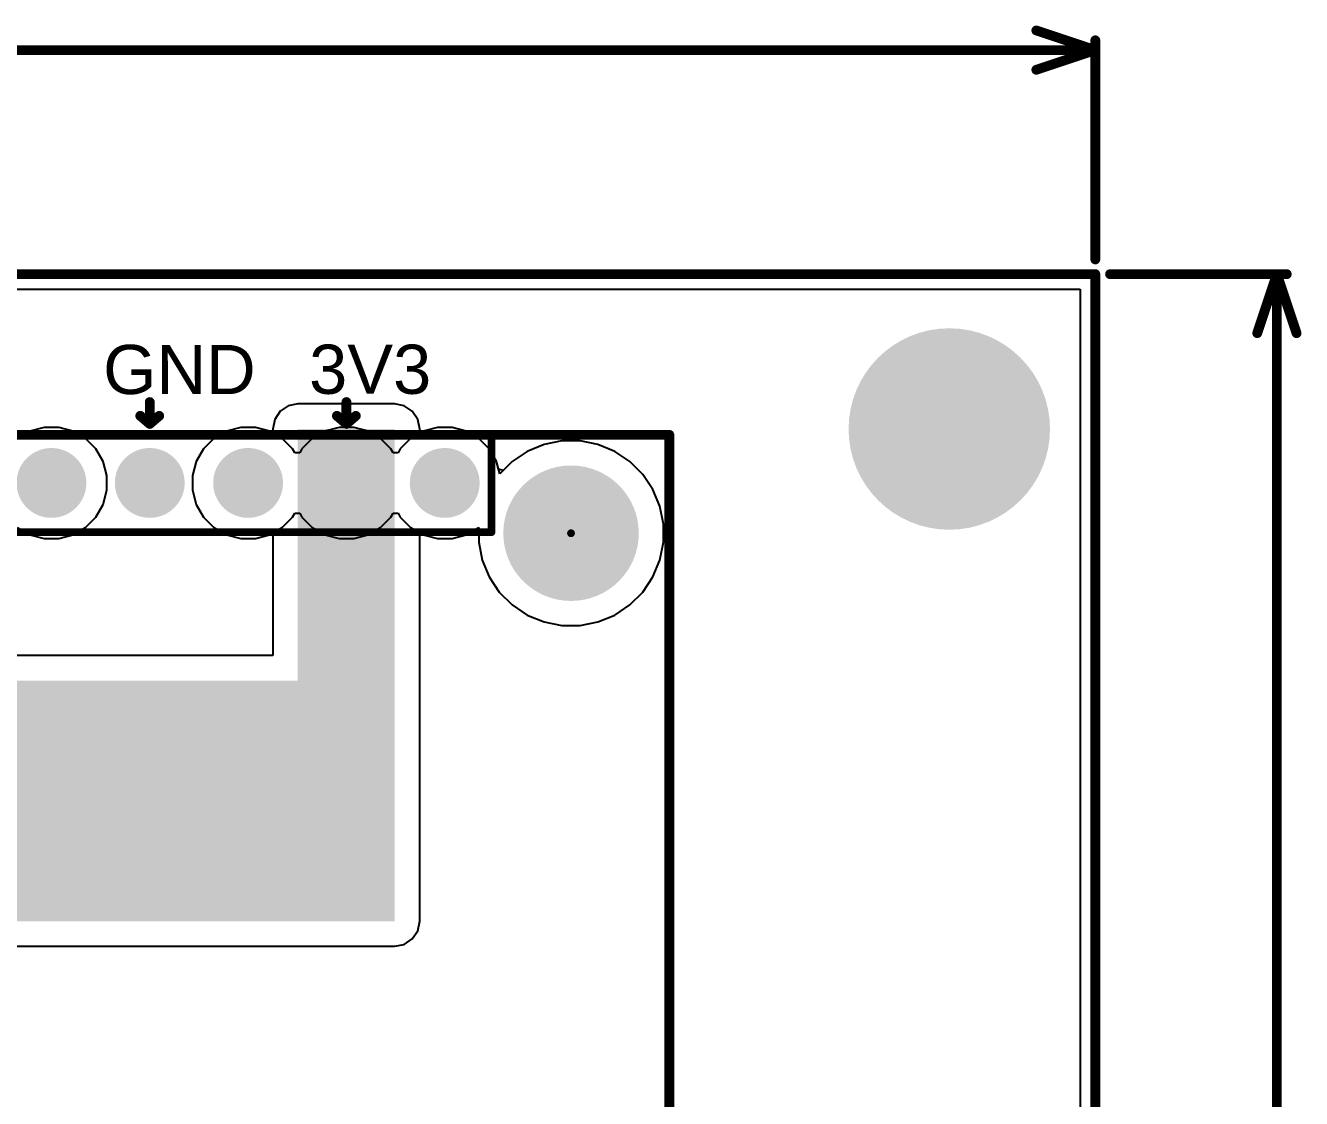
# Model space of a CAD drawing. Header units: millimetres. Extents: x 0 to 97, y 0 to 137.
# Drawn here: x 62.36 to 95.33, y 108.71 to 136.42 of the extents above; entities that cross this region are included whole.
import ezdxf

# ---------------------------------------------------------------- set-up
doc = ezdxf.new("R2010")
doc.units = ezdxf.units.MM
for name, color, linetype in [('BottomLayer', 5, 'Continuous'), ('BottomSolder', 6, 'Continuous'), ('Mechanical1', 6, 'Continuous'), ('Mechanical2', 216, 'Continuous'), ('MultiLayer', 9, 'Continuous'), ('PadHoleLayer', 156, 'Continuous'), ('TopLayer', 1, 'Continuous'), ('TopOverlay', 2, 'Continuous'), ('TopSolder', 216, 'Continuous')]:
    doc.layers.add(name, color=color, linetype=linetype)
doc.styles.add('Arial', font='', dxfattribs={"height": 0.2})
doc.styles.get('Arial').set_extended_font_data('Arial')

# ---------------------------------------------------------------- blocks, each defined once
blk = doc.blocks.new('HDR1X16_F______2')
at = {"layer": 'BottomLayer'}
h = blk.add_hatch(color=5, dxfattribs=at)
edge = h.paths.add_edge_path()
edge.add_arc((8.89, 0), 0.8, 0, 360)
h = blk.add_hatch(color=5, dxfattribs=at)
edge = h.paths.add_edge_path()
edge.add_arc((11.43, 0), 0.8, 0, 360)
h = blk.add_hatch(color=5, dxfattribs=at)
edge = h.paths.add_edge_path()
edge.add_arc((13.97, 0), 0.8, 0, 360)
h = blk.add_hatch(color=5, dxfattribs=at)
edge = h.paths.add_edge_path()
edge.add_arc((16.51, 0), 0.8, 0, 360)
h = blk.add_hatch(color=5, dxfattribs=at)
edge = h.paths.add_edge_path()
edge.add_arc((19.05, 0), 0.8, 0, 360)
at = {"layer": 'BottomSolder'}
h = blk.add_hatch(color=6, dxfattribs=at)
edge = h.paths.add_edge_path()
edge.add_arc((8.89, 0), 0.902, 0, 360)
h = blk.add_hatch(color=6, dxfattribs=at)
edge = h.paths.add_edge_path()
edge.add_arc((11.43, 0), 0.902, 0, 360)
h = blk.add_hatch(color=6, dxfattribs=at)
edge = h.paths.add_edge_path()
edge.add_arc((13.97, 0), 0.902, 0, 360)
h = blk.add_hatch(color=6, dxfattribs=at)
edge = h.paths.add_edge_path()
edge.add_arc((16.51, 0), 0.902, 0, 360)
h = blk.add_hatch(color=6, dxfattribs=at)
edge = h.paths.add_edge_path()
edge.add_arc((19.05, 0), 0.902, 0, 360)
at = {"layer": 'MultiLayer'}
h = blk.add_hatch(color=9, dxfattribs=at)
edge = h.paths.add_edge_path()
edge.add_arc((8.89, 0), 0.8, 0, 360)
h = blk.add_hatch(color=9, dxfattribs=at)
edge = h.paths.add_edge_path()
edge.add_arc((11.43, 0), 0.8, 0, 360)
h = blk.add_hatch(color=9, dxfattribs=at)
edge = h.paths.add_edge_path()
edge.add_arc((13.97, 0), 0.8, 0, 360)
h = blk.add_hatch(color=9, dxfattribs=at)
edge = h.paths.add_edge_path()
edge.add_arc((16.51, 0), 0.8, 0, 360)
h = blk.add_hatch(color=9, dxfattribs=at)
edge = h.paths.add_edge_path()
edge.add_arc((19.05, 0), 0.8, 0, 360)
at = {"layer": 'PadHoleLayer'}
h = blk.add_hatch(color=156, dxfattribs=at)
edge = h.paths.add_edge_path()
edge.add_arc((8.89, 0), 0.475, 0, 360)
h = blk.add_hatch(color=156, dxfattribs=at)
edge = h.paths.add_edge_path()
edge.add_arc((11.43, 0), 0.475, 0, 360)
h = blk.add_hatch(color=156, dxfattribs=at)
edge = h.paths.add_edge_path()
edge.add_arc((13.97, 0), 0.475, 0, 360)
h = blk.add_hatch(color=156, dxfattribs=at)
edge = h.paths.add_edge_path()
edge.add_arc((16.51, 0), 0.475, 0, 360)
h = blk.add_hatch(color=156, dxfattribs=at)
edge = h.paths.add_edge_path()
edge.add_arc((19.05, 0), 0.475, 0, 360)
at = {"layer": 'TopLayer'}
h = blk.add_hatch(color=1, dxfattribs=at)
edge = h.paths.add_edge_path()
edge.add_arc((8.89, 0), 0.8, 0, 360)
h = blk.add_hatch(color=1, dxfattribs=at)
edge = h.paths.add_edge_path()
edge.add_arc((11.43, 0), 0.8, 0, 360)
h = blk.add_hatch(color=1, dxfattribs=at)
edge = h.paths.add_edge_path()
edge.add_arc((13.97, 0), 0.8, 0, 360)
h = blk.add_hatch(color=1, dxfattribs=at)
edge = h.paths.add_edge_path()
edge.add_arc((16.51, 0), 0.8, 0, 360)
h = blk.add_hatch(color=1, dxfattribs=at)
edge = h.paths.add_edge_path()
edge.add_arc((19.05, 0), 0.8, 0, 360)
at = {"layer": 'TopSolder'}
h = blk.add_hatch(color=216, dxfattribs=at)
edge = h.paths.add_edge_path()
edge.add_arc((8.89, 0), 0.902, 0, 360)
h = blk.add_hatch(color=216, dxfattribs=at)
edge = h.paths.add_edge_path()
edge.add_arc((11.43, 0), 0.902, 0, 360)
h = blk.add_hatch(color=216, dxfattribs=at)
edge = h.paths.add_edge_path()
edge.add_arc((13.97, 0), 0.902, 0, 360)
h = blk.add_hatch(color=216, dxfattribs=at)
edge = h.paths.add_edge_path()
edge.add_arc((16.51, 0), 0.902, 0, 360)
h = blk.add_hatch(color=216, dxfattribs=at)
edge = h.paths.add_edge_path()
edge.add_arc((19.05, 0), 0.902, 0, 360)
at = {"layer": 'TopOverlay', "const_width": 0.2}
for points in [[(-20.726, 1.27), (20.26, 1.27)], [(20.26, -1.27), (20.26, 1.27)], [(-20.726, -1.27), (20.26, -1.27)]]:
    blk.add_lwpolyline(points, dxfattribs=at)
at = {"layer": 'TopOverlay', "const_width": 0.1}
for points in [[(20.21, 1.27, 1), (20.31, 1.27, 1)], [(20.21, 1.27, 1), (20.31, 1.27, 1)], [(20.21, -1.27, 1), (20.31, -1.27, 1)], [(20.21, -1.27, 1), (20.31, -1.27, 1)]]:
    blk.add_lwpolyline(points, format="xyb", close=True, dxfattribs=at)

msp = doc.modelspace()

# ---------------------------------------------------------------- hatches: boundary and pattern name
at = {"layer": 'BottomLayer'}
h = msp.add_hatch(color=5, dxfattribs=at)
edge = h.paths.add_edge_path()
edge.add_arc((86.228, 126), 2.5, 0, 360)
at = {"layer": 'BottomSolder'}
h = msp.add_hatch(color=6, dxfattribs=at)
edge = h.paths.add_edge_path()
edge.add_arc((86.228, 126), 2.602, 0, 360)
h = msp.add_hatch(color=6, dxfattribs=at)
edge = h.paths.add_edge_path()
edge.add_arc((76.456, 123.308), 0.102, 0, 360)
at = {"layer": 'MultiLayer'}
h = msp.add_hatch(color=9, dxfattribs=at)
edge = h.paths.add_edge_path()
edge.add_arc((86.228, 126), 2.5, 0, 360)
at = {"layer": 'PadHoleLayer'}
h = msp.add_hatch(color=156, dxfattribs=at)
edge = h.paths.add_edge_path()
edge.add_arc((86.228, 126), 1.5, 0, 360)
h = msp.add_hatch(color=156, dxfattribs=at)
edge = h.paths.add_edge_path()
edge.add_arc((76.456, 123.308), 1.75, 0, 360)
at = {"layer": 'TopLayer'}
h = msp.add_hatch(color=1, dxfattribs=at)
edge = h.paths.add_edge_path()
edge.add_arc((86.228, 126), 2.5, 0, 360)
for points in [[(69.398, 113.5), (71.898, 113.5), (71.898, 126), (69.398, 126)], [(23.698, 113.5), (71.898, 113.5), (71.898, 119.5), (23.698, 119.5)], [(19, 113.284), (71.898, 113.284), (71.898, 115.5), (19, 115.5)]]:
    msp.add_hatch(color=1, dxfattribs=at).paths.add_polyline_path(points)
at = {"layer": 'TopSolder'}
h = msp.add_hatch(color=216, dxfattribs=at)
edge = h.paths.add_edge_path()
edge.add_arc((86.228, 126), 2.602, 0, 360)
h = msp.add_hatch(color=216, dxfattribs=at)
edge = h.paths.add_edge_path()
edge.add_arc((76.456, 123.308), 0.102, 0, 360)

# ---------------------------------------------------------------- linework, layer by layer
at = {"layer": 'BottomLayer'}
for p, q in [((0.388, 129.612), (89.612, 129.612)), ((89.612, 129.612), (89.612, 0.388)), ((62.479, 125.944), (62.152, 125.755)), ((62.844, 126.042), (62.479, 125.944)), ((63.222, 126.042), (62.844, 126.042)), ((63.587, 125.944), (63.222, 126.042)), ((63.914, 125.755), (63.587, 125.944)), ((67.559, 125.944), (67.232, 125.755)), ((67.924, 126.042), (67.559, 125.944)), ((68.302, 126.042), (67.924, 126.042)), ((68.667, 125.944), (68.302, 126.042)), ((68.994, 125.755), (68.667, 125.944)), ((70.099, 125.944), (69.772, 125.755)), ((70.464, 126.042), (70.099, 125.944)), ((70.842, 126.042), (70.464, 126.042)), ((71.207, 125.944), (70.842, 126.042)), ((71.534, 125.755), (71.207, 125.944)), ((72.639, 125.944), (72.312, 125.755)), ((73.004, 126.042), (72.639, 125.944)), ((73.382, 126.042), (73.004, 126.042)), ((73.747, 125.944), (73.382, 126.042)), ((74.074, 125.755), (73.747, 125.944)), ((64.181, 125.488), (63.914, 125.755)), ((67.232, 125.755), (66.965, 125.488)), ((69.261, 125.488), (68.994, 125.755)), ((69.772, 125.755), (69.505, 125.488)), ((71.801, 125.488), (71.534, 125.755)), ((72.312, 125.755), (72.045, 125.488)), ((74.341, 125.488), (74.074, 125.755)), ((75.76, 125.601), (75.326, 125.422)), ((76.221, 125.693), (75.76, 125.601)), ((76.691, 125.693), (76.221, 125.693)), ((77.151, 125.601), (76.691, 125.693)), ((77.585, 125.422), (77.151, 125.601)), ((64.37, 125.161), (64.181, 125.488)), ((66.965, 125.488), (66.776, 125.161)), ((69.32, 125.387), (69.261, 125.488)), ((69.447, 125.387), (69.32, 125.387)), ((69.505, 125.488), (69.447, 125.387)), ((71.86, 125.387), (71.801, 125.488)), ((71.987, 125.387), (71.86, 125.387)), ((72.045, 125.488), (71.987, 125.387)), ((74.53, 125.161), (74.341, 125.488)), ((75.326, 125.422), (74.935, 125.161)), ((77.976, 125.161), (77.585, 125.422)), ((64.468, 124.796), (64.37, 125.161)), ((66.776, 125.161), (66.678, 124.796)), ((74.583, 124.964), (74.53, 125.161)), ((74.706, 124.931), (74.583, 124.964)), ((74.935, 125.161), (74.706, 124.931)), ((78.308, 124.828), (77.976, 125.161)), ((64.468, 124.418), (64.468, 124.796)), ((66.678, 124.796), (66.678, 124.418)), ((78.569, 124.438), (78.308, 124.828)), ((64.37, 124.053), (64.468, 124.418)), ((66.678, 124.418), (66.776, 124.053)), ((78.749, 124.004), (78.569, 124.438)), ((64.181, 123.726), (64.37, 124.053)), ((66.776, 124.053), (66.965, 123.726)), ((78.841, 123.543), (78.749, 124.004)), ((63.914, 123.459), (64.181, 123.726)), ((66.965, 123.726), (67.232, 123.459)), ((68.994, 123.459), (69.261, 123.726)), ((69.261, 123.726), (69.32, 123.827)), ((69.32, 123.827), (69.447, 123.827)), ((69.447, 123.827), (69.505, 123.726)), ((69.505, 123.726), (69.772, 123.459)), ((71.534, 123.459), (71.801, 123.726)), ((71.801, 123.726), (71.86, 123.827)), ((71.86, 123.827), (71.987, 123.827)), ((71.987, 123.827), (72.045, 123.726)), ((72.045, 123.726), (72.312, 123.459)), ((62.152, 123.459), (62.479, 123.27)), ((63.587, 123.27), (63.914, 123.459)), ((67.232, 123.459), (67.559, 123.27)), ((68.667, 123.27), (68.994, 123.459)), ((69.772, 123.459), (70.099, 123.27)), ((71.207, 123.27), (71.534, 123.459)), ((72.312, 123.459), (72.639, 123.27)), ((73.747, 123.27), (73.961, 123.393)), ((73.961, 123.393), (74.071, 123.33)), ((74.071, 123.33), (74.071, 123.073)), ((78.841, 123.073), (78.841, 123.543)), ((62.479, 123.27), (62.844, 123.172)), ((62.844, 123.172), (63.222, 123.172)), ((63.222, 123.172), (63.587, 123.27)), ((67.559, 123.27), (67.924, 123.172)), ((67.924, 123.172), (68.302, 123.172)), ((68.302, 123.172), (68.667, 123.27)), ((70.099, 123.27), (70.464, 123.172)), ((70.464, 123.172), (70.842, 123.172)), ((70.842, 123.172), (71.207, 123.27)), ((72.639, 123.27), (73.004, 123.172)), ((73.004, 123.172), (73.382, 123.172)), ((73.382, 123.172), (73.747, 123.27)), ((74.071, 123.073), (74.162, 122.612)), ((78.749, 122.612), (78.841, 123.073)), ((74.162, 122.612), (74.342, 122.178)), ((78.569, 122.178), (78.749, 122.612)), ((74.342, 122.178), (74.603, 121.788)), ((78.308, 121.788), (78.569, 122.178)), ((74.603, 121.788), (74.935, 121.455)), ((77.976, 121.455), (78.308, 121.788)), ((74.935, 121.455), (75.326, 121.194)), ((77.585, 121.194), (77.976, 121.455)), ((75.326, 121.194), (75.76, 121.015)), ((75.76, 121.015), (76.221, 120.923)), ((76.691, 120.923), (77.151, 121.015)), ((77.151, 121.015), (77.585, 121.194)), ((76.221, 120.923), (76.691, 120.923))]:
    msp.add_line(p, q, dxfattribs=at)
at = {"layer": 'Mechanical1', "const_width": 0.254}
for points in [[(88.476, 136.296), (90, 135.788)], [(90, 130.381), (90, 136.042)], [(54.141, 135.788), (90, 135.788)], [(88.476, 135.28), (90, 135.788)], [(90.381, 130), (94.945, 130)], [(94.183, 128.476), (94.691, 130)], [(94.691, 130), (95.199, 128.476)], [(94.691, 74.987), (94.691, 130)]]:
    msp.add_lwpolyline(points, dxfattribs=at)
at = {"layer": 'Mechanical1', "const_width": 0.127}
for points in [[(88.413, 136.296, 1), (88.54, 136.296, 1)], [(89.937, 136.042, 1), (90.064, 136.042, 1)], [(89.937, 135.788, 1), (90.064, 135.788, 1)], [(89.937, 135.788, 1), (90.064, 135.788, 1)], [(89.937, 135.788, 1), (90.064, 135.788, 1)], [(88.413, 135.28, 1), (88.54, 135.28, 1)], [(89.937, 130.381, 1), (90.064, 130.381, 1)], [(90.318, 130, 1), (90.445, 130, 1)], [(94.628, 130, 1), (94.755, 130, 1)], [(94.628, 130, 1), (94.755, 130, 1)], [(94.628, 130, 1), (94.755, 130, 1)], [(94.882, 130, 1), (95.009, 130, 1)], [(94.12, 128.476, 1), (94.247, 128.476, 1)], [(95.136, 128.476, 1), (95.263, 128.476, 1)]]:
    msp.add_lwpolyline(points, format="xyb", close=True, dxfattribs=at)
at = {"layer": 'Mechanical2'}
for points, const_width in [([(0, 130), (90, 130)], 0.254), ([(90, 0), (90, 130)], 0.254), ([(90.05, 0), (90.05, 130)], 0.127)]:
    msp.add_lwpolyline(points, dxfattribs=dict(at, const_width=const_width))
for points, const_width in [([(89.937, 130, 1), (90.064, 130, 1)], 0.127), ([(89.937, 130, 1), (90.064, 130, 1)], 0.127), ([(90.018, 130, 1), (90.082, 130, 1)], 0.0635)]:
    msp.add_lwpolyline(points, format="xyb", close=True, dxfattribs=dict(at, const_width=const_width))
at = {"layer": 'TopLayer'}
for p, q in [((0.388, 129.612), (89.612, 129.612)), ((89.612, 129.612), (89.612, 0.388)), ((69.151, 126.598), (68.941, 126.458)), ((69.398, 126.647), (69.151, 126.598)), ((71.898, 126.647), (69.398, 126.647)), ((72.146, 126.598), (71.898, 126.647)), ((72.356, 126.458), (72.146, 126.598)), ((68.8, 126.248), (68.751, 126)), ((68.941, 126.458), (68.8, 126.248)), ((72.497, 126.248), (72.356, 126.458)), ((72.546, 126), (72.497, 126.248)), ((62.479, 125.944), (62.152, 125.755)), ((62.844, 126.042), (62.479, 125.944)), ((63.222, 126.042), (62.844, 126.042)), ((63.587, 125.944), (63.222, 126.042)), ((63.914, 125.755), (63.587, 125.944)), ((67.559, 125.944), (67.232, 125.755)), ((67.924, 126.042), (67.559, 125.944)), ((68.302, 126.042), (67.924, 126.042)), ((68.667, 125.944), (68.302, 126.042)), ((68.751, 125.895), (68.667, 125.944)), ((68.751, 126), (68.751, 125.895)), ((72.546, 125.89), (72.546, 126)), ((72.639, 125.944), (72.546, 125.89)), ((73.004, 126.042), (72.639, 125.944)), ((73.382, 126.042), (73.004, 126.042)), ((73.747, 125.944), (73.382, 126.042)), ((74.074, 125.755), (73.747, 125.944)), ((64.181, 125.488), (63.914, 125.755)), ((67.232, 125.755), (66.965, 125.488)), ((74.341, 125.488), (74.074, 125.755)), ((75.76, 125.601), (75.326, 125.422)), ((76.221, 125.693), (75.76, 125.601)), ((76.691, 125.693), (76.221, 125.693)), ((77.151, 125.601), (76.691, 125.693)), ((77.585, 125.422), (77.151, 125.601)), ((64.37, 125.161), (64.181, 125.488)), ((66.965, 125.488), (66.776, 125.161)), ((74.53, 125.161), (74.341, 125.488)), ((75.326, 125.422), (74.935, 125.161)), ((77.976, 125.161), (77.585, 125.422)), ((64.468, 124.796), (64.37, 125.161)), ((66.776, 125.161), (66.678, 124.796)), ((74.616, 124.841), (74.53, 125.161)), ((74.935, 125.161), (74.616, 124.841)), ((78.308, 124.828), (77.976, 125.161)), ((64.468, 124.418), (64.468, 124.796)), ((66.678, 124.796), (66.678, 124.418)), ((78.569, 124.438), (78.308, 124.828)), ((64.37, 124.053), (64.468, 124.418)), ((66.678, 124.418), (66.776, 124.053)), ((78.749, 124.004), (78.569, 124.438)), ((64.181, 123.726), (64.37, 124.053)), ((66.776, 124.053), (66.965, 123.726)), ((78.841, 123.543), (78.749, 124.004)), ((63.914, 123.459), (64.181, 123.726)), ((66.965, 123.726), (67.232, 123.459)), ((62.152, 123.459), (62.479, 123.27)), ((63.587, 123.27), (63.914, 123.459)), ((67.232, 123.459), (67.559, 123.27)), ((68.667, 123.27), (68.751, 123.318)), ((68.751, 123.318), (68.751, 120.147)), ((72.546, 119.5), (72.546, 123.323)), ((72.546, 123.323), (72.639, 123.27)), ((73.747, 123.27), (74.071, 123.457)), ((74.071, 123.457), (74.071, 123.073)), ((78.841, 123.073), (78.841, 123.543)), ((62.479, 123.27), (62.844, 123.172)), ((62.844, 123.172), (63.222, 123.172)), ((63.222, 123.172), (63.587, 123.27)), ((67.559, 123.27), (67.924, 123.172)), ((67.924, 123.172), (68.302, 123.172)), ((68.302, 123.172), (68.667, 123.27)), ((72.639, 123.27), (73.004, 123.172)), ((73.004, 123.172), (73.382, 123.172)), ((73.382, 123.172), (73.747, 123.27)), ((74.071, 123.073), (74.162, 122.612)), ((78.749, 122.612), (78.841, 123.073)), ((74.162, 122.612), (74.342, 122.178)), ((78.569, 122.178), (78.749, 122.612)), ((74.342, 122.178), (74.603, 121.788)), ((78.308, 121.788), (78.569, 122.178)), ((74.603, 121.788), (74.935, 121.455)), ((77.976, 121.455), (78.308, 121.788)), ((74.935, 121.455), (75.326, 121.194)), ((77.585, 121.194), (77.976, 121.455)), ((75.326, 121.194), (75.76, 121.015)), ((75.76, 121.015), (76.221, 120.923)), ((76.691, 120.923), (77.151, 121.015)), ((77.151, 121.015), (77.585, 121.194)), ((76.221, 120.923), (76.691, 120.923)), ((68.751, 120.147), (23.698, 120.147)), ((72.546, 115.5), (72.546, 119.5)), ((72.546, 113.284), (72.546, 115.5)), ((72.497, 113.036), (72.546, 113.284)), ((72.146, 112.686), (72.356, 112.826)), ((72.356, 112.826), (72.497, 113.036)), ((22.279, 112.637), (71.898, 112.637)), ((71.898, 112.637), (72.146, 112.686))]:
    msp.add_line(p, q, dxfattribs=at)
at = {"layer": 'TopOverlay', "const_width": 0.254}
for points in [[(65.573, 126.131), (65.573, 126.696)], [(70.653, 126.131), (70.653, 126.696)], [(65.329, 126.34), (65.573, 126.131)], [(65.573, 126.131), (65.817, 126.34)], [(70.409, 126.34), (70.653, 126.131)], [(70.653, 126.131), (70.897, 126.34)], [(28.196, 125.848), (78.996, 125.848)], [(78.996, 102.988), (78.996, 125.848)]]:
    msp.add_lwpolyline(points, dxfattribs=at)
at = {"layer": 'TopOverlay', "const_width": 0.127}
for points in [[(65.51, 126.696, 1), (65.637, 126.696, 1)], [(70.59, 126.696, 1), (70.717, 126.696, 1)], [(65.265, 126.34, 1), (65.392, 126.34, 1)], [(65.51, 126.131, 1), (65.637, 126.131, 1)], [(65.51, 126.131, 1), (65.637, 126.131, 1)], [(65.51, 126.131, 1), (65.637, 126.131, 1)], [(65.754, 126.34, 1), (65.881, 126.34, 1)], [(70.345, 126.34, 1), (70.472, 126.34, 1)], [(70.59, 126.131, 1), (70.717, 126.131, 1)], [(70.59, 126.131, 1), (70.717, 126.131, 1)], [(70.59, 126.131, 1), (70.717, 126.131, 1)], [(70.834, 126.34, 1), (70.961, 126.34, 1)], [(78.932, 125.848, 1), (79.059, 125.848, 1)], [(78.932, 125.848, 1), (79.059, 125.848, 1)]]:
    msp.add_lwpolyline(points, format="xyb", close=True, dxfattribs=at)

# ---------------------------------------------------------------- block references
msp.add_blockref('HDR1X16_F______2', (54.143, 124.607))

# ---------------------------------------------------------------- texts
at = {"layer": 'TopOverlay', "style": 'Arial'}
for s, p in [('GND', (64.368, 126.903)), ('3V3', (69.689, 126.909))]:
    msp.add_text(s, height=1.27, rotation=360, dxfattribs=at).set_placement(p)

doc.saveas('drawing.dxf')
